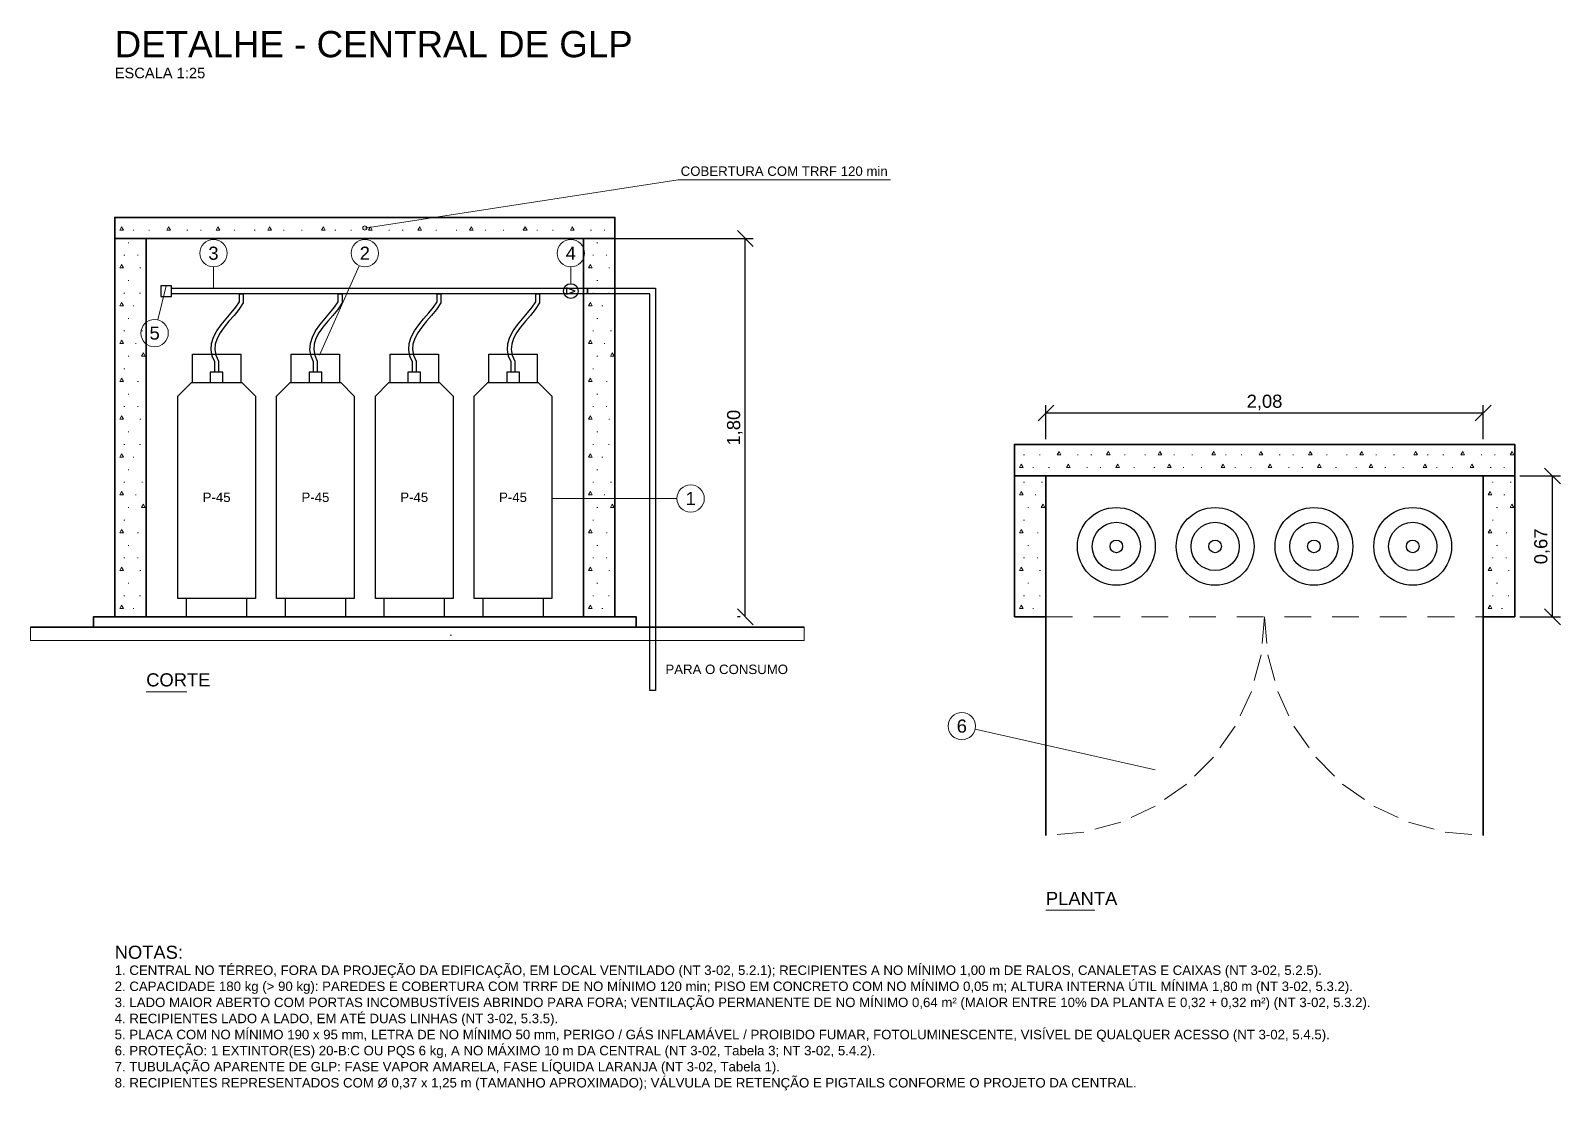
# Model space of a CAD drawing. Header units: metres. Extents: x -2 to 241, y -44 to 80.
# Drawn here: x 229.6 to 236.88, y -2.25 to 2.79 of the extents above; entities that cross this region are included whole.
import ezdxf
from ezdxf.enums import TextEntityAlignment as Align

# ---------------------------------------------------------------- set-up
doc = ezdxf.new("R2010")
doc.units = ezdxf.units.M
doc.header["$LTSCALE"] = 0.1
doc.linetypes.add('DASHED', pattern=[1.524, 1.27, -0.254])
for name, color, linetype, lineweight in [('DETALHE', 7, 'Continuous', 35), ('DETALHE_AUX', 8, 'Continuous', 13), ('DETALHE_COTA', 7, 'Continuous', 13), ('DETALHE_GLP', 30, 'Continuous', 25), ('DETALHE_HACH', 8, 'Continuous', 9), ('DETALHE_TEXTO', 7, 'Continuous', 13)]:
    doc.layers.add(name, color=color, linetype=linetype, lineweight=lineweight)
doc.styles.add('COSCIP-TEXTO', font='arial.ttf')
doc.dimstyles.new('COSCIP-25', dxfattribs={"dimtxt": 0.0625, "dimasz": 2.5, "dimexe": 0.0375, "dimexo": 0.025, "dimgap": 0.0187, "dimtad": 1, "dimzin": 0, "dimtxsty": 'COSCIP-TEXTO', "dimtsz": 0.0375, "dimcen": 2.5, "dimclrd": 7, "dimclre": 7, "dimclrt": 7, "dimazin": 3, "dimtfac": 1, "dimtmove": 0, "dimatfit": 3})

msp = doc.modelspace()

# ---------------------------------------------------------------- hatches: boundary and pattern name
at = {"layer": 'DETALHE_HACH'}
h = msp.add_hatch(dxfattribs=at)
h.set_pattern_fill('AR-CONC', color=8, scale=0.008)
h.paths.add_polyline_path([(229.6, -0.1125), (233.28, -0.1125), (233.28, -0.05), (229.6, -0.05)])

# ---------------------------------------------------------------- linework, layer by layer
at = {"layer": 'DETALHE'}
for p, q in [((234.43, 0), (234.43, -1.04)), ((236.51, 0), (236.51, -1.04)), ((229.6, -0.05), (233.28, -0.05))]:
    msp.add_line(p, q, dxfattribs=at)
for points in [[(230, 1.8), (232.38, 1.8), (232.38, 1.9), (230, 1.9)], [(230, 0), (230.15, 0), (230.15, 1.8), (230, 1.8)], [(232.23, 0), (232.38, 0), (232.38, 1.8), (232.23, 1.8)], [(234.28, 0.67), (236.66, 0.67), (236.66, 0.82), (234.28, 0.82)], [(234.28, 0), (234.43, 0), (234.43, 0.67), (234.28, 0.67)], [(236.51, 0), (236.66, 0), (236.66, 0.67), (236.51, 0.67)], [(229.9, -0.05), (232.48, -0.05), (232.48, 0), (229.9, 0)]]:
    msp.add_lwpolyline(points, close=True, dxfattribs=at)
at = {"layer": 'DETALHE_AUX'}
for p, q in [((231.19, 1.85), (232.68, 2.08)), ((232.68, 2.08), (233.69, 2.08)), ((230.47, 1.5635), (230.47, 1.665)), ((230.975, 1.2448), (231.1637, 1.6706)), ((232.17, 1.585), (232.17, 1.665)), ((230.245, 1.5755), (230.2054, 1.4131)), ((232.08, 0.5625), (232.675, 0.5625)), ((230.15, -0.3563), (230.3438, -0.3563)), ((234.95, -0.728), (234.0934, -0.5343)), ((234.43, -1.3962), (234.6625, -1.3962))]:
    msp.add_line(p, q, dxfattribs=at)
at = {"layer": 'DETALHE_AUX', "linetype": 'DASHED'}
msp.add_line((234.43, 0), (236.51, 0), dxfattribs=at)
for points in [[(235.47, 0), (235.4542, -0.1806), (235.4073, -0.3557), (235.3307, -0.52), (235.2267, -0.6685), (235.0985, -0.7967), (234.95, -0.9007), (234.7857, -0.9773), (234.6106, -1.0242), (234.43, -1.04)], [(235.47, 0), (235.4858, -0.1806), (235.5327, -0.3557), (235.6093, -0.52), (235.7133, -0.6685), (235.8415, -0.7967), (235.99, -0.9007), (236.1543, -0.9773), (236.3294, -1.0242), (236.51, -1.04)]]:
    msp.add_lwpolyline(points, dxfattribs=at)
at = {"layer": 'DETALHE_AUX'}
msp.add_lwpolyline([(229.6, -0.1125), (233.28, -0.1125), (233.28, -0.05), (229.6, -0.05)], close=True, dxfattribs=at)
msp.add_circle((231.19, 1.85), 0.01, dxfattribs=at)
at = {"layer": 'DETALHE_GLP'}
for points in [[(230.22, 1.5245), (230.27, 1.5245), (230.27, 1.5755), (230.22, 1.5755)], [(232.25, 1.5635), (232.25, 1.5365), (230.27, 1.5365), (230.27, 1.5635), (232.25, 1.5635)], [(230.476, 1.2129), (230.4642, 1.2403), (230.4588, 1.2706), (230.461, 1.301), (230.4705, 1.3309), (230.4861, 1.3603), (230.5064, 1.3892), (230.5298, 1.4178), (230.554, 1.4459), (230.5765, 1.4737), (230.5935, 1.4992), (230.5935, 1.5365), (230.6115, 1.5365), (230.6115, 1.4938), (230.591, 1.463), (230.5678, 1.4344), (230.5436, 1.4062), (230.5208, 1.3784), (230.5014, 1.3509), (230.4871, 1.324), (230.4788, 1.2976), (230.4769, 1.2716), (230.4815, 1.2455), (230.494, 1.2166), (230.494, 1.1648), (230.476, 1.1648), (230.476, 1.2129)], [(230.946, 1.2129), (230.9342, 1.2403), (230.9288, 1.2706), (230.931, 1.301), (230.9405, 1.3309), (230.9561, 1.3603), (230.9764, 1.3892), (230.9998, 1.4178), (231.024, 1.4459), (231.0465, 1.4737), (231.0635, 1.4992), (231.0635, 1.5365), (231.0815, 1.5365), (231.0815, 1.4938), (231.061, 1.463), (231.0378, 1.4344), (231.0136, 1.4062), (230.9908, 1.3784), (230.9714, 1.3509), (230.9571, 1.324), (230.9488, 1.2976), (230.9469, 1.2716), (230.9515, 1.2455), (230.964, 1.2166), (230.964, 1.1648), (230.946, 1.1648), (230.946, 1.2129)], [(231.416, 1.2129), (231.4042, 1.2403), (231.3988, 1.2706), (231.401, 1.301), (231.4105, 1.3309), (231.4261, 1.3603), (231.4464, 1.3892), (231.4698, 1.4178), (231.494, 1.4459), (231.5165, 1.4737), (231.5335, 1.4992), (231.5335, 1.5365), (231.5515, 1.5365), (231.5515, 1.4938), (231.531, 1.463), (231.5078, 1.4344), (231.4836, 1.4062), (231.4608, 1.3784), (231.4414, 1.3509), (231.4271, 1.324), (231.4188, 1.2976), (231.4169, 1.2716), (231.4215, 1.2455), (231.434, 1.2166), (231.434, 1.1648), (231.416, 1.1648), (231.416, 1.2129)], [(231.886, 1.2129), (231.8742, 1.2403), (231.8688, 1.2706), (231.871, 1.301), (231.8805, 1.3309), (231.8961, 1.3603), (231.9164, 1.3892), (231.9398, 1.4178), (231.964, 1.4459), (231.9865, 1.4737), (232.0035, 1.4992), (232.0035, 1.5365), (232.0215, 1.5365), (232.0215, 1.4938), (232.001, 1.463), (231.9778, 1.4344), (231.9536, 1.4062), (231.9308, 1.3784), (231.9114, 1.3509), (231.8971, 1.324), (231.8888, 1.2976), (231.8869, 1.2716), (231.8915, 1.2455), (231.904, 1.2166), (231.904, 1.1648), (231.886, 1.1648), (231.886, 1.2129)], [(232.15, 1.535), (232.19, 1.55), (232.15, 1.565)], [(232.5735, 1.5635), (232.5735, -0.35), (232.5465, -0.35), (232.5465, 1.5365), (232.25, 1.5365), (232.25, 1.5635), (232.5735, 1.5635)], [(230.455, 1.1148), (230.515, 1.1148), (230.515, 1.1648), (230.455, 1.1648)], [(230.925, 1.1148), (230.985, 1.1148), (230.985, 1.1648), (230.925, 1.1648)], [(231.395, 1.1148), (231.455, 1.1148), (231.455, 1.1648), (231.395, 1.1648)], [(231.865, 1.1148), (231.925, 1.1148), (231.925, 1.1648), (231.865, 1.1648)], [(230.3, 0.0875), (230.3, 1.05), (230.3647, 1.1148), (230.6053, 1.1148), (230.67, 1.05), (230.67, 0.0875)], [(230.77, 0.0875), (230.77, 1.05), (230.8348, 1.1148), (231.0753, 1.1148), (231.14, 1.05), (231.14, 0.0875)], [(231.24, 0.0875), (231.24, 1.05), (231.3048, 1.1148), (231.5453, 1.1148), (231.61, 1.05), (231.61, 0.0875)], [(231.71, 0.0875), (231.71, 1.05), (231.7748, 1.1148), (232.0153, 1.1148), (232.08, 1.05), (232.08, 0.0875)], [(230.3407, 0), (230.6293, 0), (230.6293, 0.0875), (230.3407, 0.0875)], [(230.8107, 0), (231.0993, 0), (231.0993, 0.0875), (230.8107, 0.0875)], [(231.2807, 0), (231.5693, 0), (231.5693, 0.0875), (231.2807, 0.0875)], [(231.7507, 0), (232.0393, 0), (232.0393, 0.0875), (231.7507, 0.0875)]]:
    msp.add_lwpolyline(points, close=True, dxfattribs=at)
for points in [[(230.3703, 1.1148), (230.3703, 1.25), (230.5997, 1.25), (230.5997, 1.1148)], [(230.8403, 1.1148), (230.8403, 1.25), (231.0697, 1.25), (231.0697, 1.1148)], [(231.3103, 1.1148), (231.3103, 1.25), (231.5397, 1.25), (231.5397, 1.1148)], [(231.7803, 1.1148), (231.7803, 1.25), (232.0097, 1.25), (232.0097, 1.1148)]]:
    msp.add_lwpolyline(points, dxfattribs=at)
for centre, radius in [((232.17, 1.55), 0.035), ((234.765, 0.335), 0.185), ((235.235, 0.335), 0.185), ((235.705, 0.335), 0.185), ((236.175, 0.335), 0.185), ((234.765, 0.335), 0.1147), ((235.235, 0.335), 0.1147), ((235.705, 0.335), 0.1147), ((236.175, 0.335), 0.1147), ((234.765, 0.335), 0.03), ((235.235, 0.335), 0.03), ((235.705, 0.335), 0.03), ((236.175, 0.335), 0.03)]:
    msp.add_circle(centre, radius, dxfattribs=at)
at = {"layer": 'DETALHE_HACH'}
for p, q in [((230.088, 1.84), (230.0917, 1.84)), ((230.1627, 1.84), (230.1664, 1.84)), ((230.344, 1.84), (230.3477, 1.84)), ((230.408, 1.84), (230.4118, 1.84)), ((230.568, 1.84), (230.5718, 1.84)), ((230.664, 1.84), (230.6678, 1.84)), ((230.8027, 1.84), (230.8064, 1.84)), ((230.888, 1.84), (230.8918, 1.84)), ((231.048, 1.84), (231.0517, 1.84)), ((231.1227, 1.84), (231.1264, 1.84)), ((231.304, 1.84), (231.3077, 1.84)), ((231.368, 1.84), (231.3717, 1.84)), ((231.528, 1.84), (231.5317, 1.84)), ((231.624, 1.84), (231.6277, 1.84)), ((231.7627, 1.84), (231.7664, 1.84)), ((231.848, 1.84), (231.8518, 1.84)), ((232.008, 1.84), (232.0118, 1.84)), ((232.0827, 1.84), (232.0864, 1.84)), ((232.264, 1.84), (232.2678, 1.84)), ((232.328, 1.84), (232.3317, 1.84)), ((230.064, 1.78), (230.0677, 1.78)), ((232.294, 1.78), (232.2978, 1.78)), ((230.044, 1.72), (230.0478, 1.72)), ((230.108, 1.72), (230.1118, 1.72)), ((232.274, 1.72), (232.2777, 1.72)), ((232.338, 1.72), (232.3417, 1.72)), ((230.12, 1.66), (230.1238, 1.66)), ((232.35, 1.66), (232.3537, 1.66)), ((230.044, 1.54), (230.0478, 1.54)), ((230.064, 1.6), (230.0677, 1.6)), ((230.1187, 1.54), (230.1224, 1.54)), ((232.274, 1.54), (232.2777, 1.54)), ((232.294, 1.6), (232.2978, 1.6)), ((232.3487, 1.54), (232.3524, 1.54)), ((230.088, 1.48), (230.0917, 1.48)), ((232.318, 1.48), (232.3218, 1.48)), ((230.064, 1.42), (230.0677, 1.42)), ((232.294, 1.42), (232.2978, 1.42)), ((230.044, 1.36), (230.0478, 1.36)), ((230.1293, 1.36), (230.1331, 1.36)), ((232.274, 1.36), (232.2777, 1.36)), ((232.3593, 1.36), (232.3631, 1.36)), ((230.064, 1.24), (230.0677, 1.24)), ((230.0987, 1.3), (230.1024, 1.3)), ((232.294, 1.24), (232.2978, 1.24)), ((232.3287, 1.3), (232.3324, 1.3)), ((230.044, 1.18), (230.0478, 1.18)), ((232.274, 1.18), (232.2777, 1.18)), ((230.1093, 1.12), (230.1131, 1.12)), ((232.3393, 1.12), (232.3431, 1.12)), ((230.064, 1.06), (230.0677, 1.06)), ((232.294, 1.06), (232.2978, 1.06)), ((230.044, 1), (230.0478, 1)), ((230.108, 1), (230.1118, 1)), ((232.274, 1), (232.2777, 1)), ((232.338, 1), (232.3417, 1)), ((230.064, 0.88), (230.0677, 0.88)), ((230.12, 0.94), (230.1238, 0.94)), ((232.294, 0.88), (232.2978, 0.88)), ((232.35, 0.94), (232.3537, 0.94)), ((230.044, 0.82), (230.0478, 0.82)), ((230.1187, 0.82), (230.1224, 0.82)), ((232.274, 0.82), (232.2777, 0.82)), ((232.3487, 0.82), (232.3524, 0.82)), ((230.088, 0.76), (230.0917, 0.76)), ((232.318, 0.76), (232.3218, 0.76)), ((234.324, 0.77), (234.3278, 0.77)), ((234.3987, 0.77), (234.4024, 0.77)), ((234.58, 0.77), (234.5838, 0.77)), ((234.644, 0.77), (234.6478, 0.77)), ((234.804, 0.77), (234.8077, 0.77)), ((234.9, 0.77), (234.9038, 0.77)), ((235.0387, 0.77), (235.0424, 0.77)), ((235.124, 0.77), (235.1277, 0.77)), ((235.284, 0.77), (235.2877, 0.77)), ((235.3587, 0.77), (235.3624, 0.77)), ((235.54, 0.77), (235.5437, 0.77)), ((235.604, 0.77), (235.6078, 0.77)), ((235.764, 0.77), (235.7678, 0.77)), ((235.86, 0.77), (235.8638, 0.77)), ((235.9987, 0.77), (236.0024, 0.77)), ((236.084, 0.77), (236.0877, 0.77)), ((236.244, 0.77), (236.2477, 0.77)), ((236.3187, 0.77), (236.3224, 0.77)), ((236.5, 0.77), (236.5037, 0.77)), ((236.564, 0.77), (236.5677, 0.77)), ((230.064, 0.7), (230.0677, 0.7)), ((232.294, 0.7), (232.2978, 0.7)), ((234.368, 0.71), (234.3717, 0.71)), ((234.4427, 0.71), (234.4464, 0.71)), ((234.624, 0.71), (234.6277, 0.71)), ((234.688, 0.71), (234.6918, 0.71)), ((234.848, 0.71), (234.8518, 0.71)), ((234.944, 0.71), (234.9478, 0.71)), ((235.0827, 0.71), (235.0864, 0.71)), ((235.168, 0.71), (235.1718, 0.71)), ((235.328, 0.71), (235.3317, 0.71)), ((235.4027, 0.71), (235.4064, 0.71)), ((235.584, 0.71), (235.5877, 0.71)), ((235.648, 0.71), (235.6517, 0.71)), ((235.808, 0.71), (235.8117, 0.71)), ((235.904, 0.71), (235.9077, 0.71)), ((236.0427, 0.71), (236.0464, 0.71)), ((236.128, 0.71), (236.1318, 0.71)), ((236.288, 0.71), (236.2918, 0.71)), ((236.3627, 0.71), (236.3664, 0.71)), ((236.544, 0.71), (236.5478, 0.71)), ((236.608, 0.71), (236.6118, 0.71)), ((230.044, 0.64), (230.0478, 0.64)), ((230.1293, 0.64), (230.1331, 0.64)), ((232.274, 0.64), (232.2777, 0.64)), ((232.3593, 0.64), (232.3631, 0.64)), ((234.324, 0.64), (234.3278, 0.64)), ((234.4093, 0.64), (234.4131, 0.64)), ((236.554, 0.64), (236.5577, 0.64)), ((236.6393, 0.64), (236.6431, 0.64)), ((230.064, 0.52), (230.0677, 0.52)), ((230.0987, 0.58), (230.1024, 0.58)), ((232.294, 0.52), (232.2978, 0.52)), ((232.3287, 0.58), (232.3324, 0.58)), ((234.344, 0.52), (234.3477, 0.52)), ((234.3787, 0.58), (234.3824, 0.58)), ((236.574, 0.52), (236.5778, 0.52)), ((236.6087, 0.58), (236.6124, 0.58)), ((230.044, 0.46), (230.0478, 0.46)), ((232.274, 0.46), (232.2777, 0.46)), ((234.324, 0.46), (234.3278, 0.46)), ((236.554, 0.46), (236.5577, 0.46)), ((230.1093, 0.4), (230.1131, 0.4)), ((232.3393, 0.4), (232.3431, 0.4)), ((234.3893, 0.4), (234.3931, 0.4)), ((236.6193, 0.4), (236.6231, 0.4)), ((230.064, 0.34), (230.0677, 0.34)), ((232.294, 0.34), (232.2978, 0.34)), ((234.344, 0.34), (234.3477, 0.34)), ((236.574, 0.34), (236.5778, 0.34)), ((230.044, 0.28), (230.0478, 0.28)), ((230.108, 0.28), (230.1118, 0.28)), ((230.12, 0.22), (230.1238, 0.22)), ((232.274, 0.28), (232.2777, 0.28)), ((232.338, 0.28), (232.3417, 0.28)), ((232.35, 0.22), (232.3537, 0.22)), ((234.324, 0.28), (234.3278, 0.28)), ((234.388, 0.28), (234.3918, 0.28)), ((234.4, 0.22), (234.4038, 0.22)), ((236.554, 0.28), (236.5577, 0.28)), ((236.618, 0.28), (236.6217, 0.28)), ((236.63, 0.22), (236.6337, 0.22)), ((230.064, 0.16), (230.0677, 0.16)), ((232.294, 0.16), (232.2978, 0.16)), ((234.344, 0.16), (234.3477, 0.16)), ((236.574, 0.16), (236.5778, 0.16)), ((230.044, 0.1), (230.0478, 0.1)), ((230.1187, 0.1), (230.1224, 0.1)), ((232.274, 0.1), (232.2777, 0.1)), ((232.3487, 0.1), (232.3524, 0.1)), ((234.324, 0.1), (234.3278, 0.1)), ((234.3987, 0.1), (234.4024, 0.1)), ((236.554, 0.1), (236.5577, 0.1)), ((236.6287, 0.1), (236.6324, 0.1)), ((230.088, 0.04), (230.0917, 0.04)), ((232.318, 0.04), (232.3218, 0.04)), ((234.368, 0.04), (234.3717, 0.04)), ((236.598, 0.04), (236.6018, 0.04))]:
    msp.add_line(p, q, dxfattribs=at)
for points in [[(230.024, 1.84), (230.0415, 1.84), (230.0327, 1.8558)], [(230.248, 1.84), (230.2655, 1.84), (230.2568, 1.8558)], [(230.4827, 1.84), (230.5002, 1.84), (230.4914, 1.8558)], [(230.728, 1.84), (230.7455, 1.84), (230.7368, 1.8558)], [(230.984, 1.84), (231.0015, 1.84), (230.9928, 1.8558)], [(231.208, 1.84), (231.2255, 1.84), (231.2167, 1.8558)], [(231.4427, 1.84), (231.4602, 1.84), (231.4514, 1.8558)], [(231.688, 1.84), (231.7055, 1.84), (231.6968, 1.8558)], [(231.944, 1.84), (231.9615, 1.84), (231.9528, 1.8558)], [(232.168, 1.84), (232.1855, 1.84), (232.1767, 1.8558)], [(230.024, 1.66), (230.0415, 1.66), (230.0327, 1.6758)], [(232.254, 1.66), (232.2715, 1.66), (232.2628, 1.6758)], [(230.024, 1.48), (230.0415, 1.48), (230.0327, 1.4958)], [(232.254, 1.48), (232.2715, 1.48), (232.2628, 1.4958)], [(230.024, 1.3), (230.0415, 1.3), (230.0327, 1.3158)], [(232.254, 1.3), (232.2715, 1.3), (232.2628, 1.3158)], [(230.128, 1.24), (230.1455, 1.24), (230.1368, 1.2558)], [(232.358, 1.24), (232.3755, 1.24), (232.3667, 1.2558)], [(230.024, 1.12), (230.0415, 1.12), (230.0327, 1.1358)], [(232.254, 1.12), (232.2715, 1.12), (232.2628, 1.1358)], [(230.024, 0.94), (230.0415, 0.94), (230.0327, 0.9558)], [(232.254, 0.94), (232.2715, 0.94), (232.2628, 0.9558)], [(230.024, 0.76), (230.0415, 0.76), (230.0327, 0.7758)], [(232.254, 0.76), (232.2715, 0.76), (232.2628, 0.7758)], [(234.484, 0.77), (234.5015, 0.77), (234.4928, 0.7858)], [(234.7187, 0.77), (234.7362, 0.77), (234.7274, 0.7858)], [(234.964, 0.77), (234.9815, 0.77), (234.9727, 0.7858)], [(235.22, 0.77), (235.2375, 0.77), (235.2287, 0.7858)], [(235.444, 0.77), (235.4615, 0.77), (235.4528, 0.7858)], [(235.6787, 0.77), (235.6962, 0.77), (235.6874, 0.7858)], [(235.924, 0.77), (235.9415, 0.77), (235.9327, 0.7858)], [(236.18, 0.77), (236.1975, 0.77), (236.1887, 0.7858)], [(236.404, 0.77), (236.4215, 0.77), (236.4127, 0.7858)], [(236.6387, 0.77), (236.6562, 0.77), (236.6474, 0.7858)], [(234.304, 0.71), (234.3215, 0.71), (234.3127, 0.7258)], [(234.528, 0.71), (234.5455, 0.71), (234.5368, 0.7258)], [(234.7627, 0.71), (234.7802, 0.71), (234.7714, 0.7258)], [(235.008, 0.71), (235.0255, 0.71), (235.0168, 0.7258)], [(235.264, 0.71), (235.2815, 0.71), (235.2728, 0.7258)], [(235.488, 0.71), (235.5055, 0.71), (235.4967, 0.7258)], [(235.7227, 0.71), (235.7402, 0.71), (235.7314, 0.7258)], [(235.968, 0.71), (235.9855, 0.71), (235.9768, 0.7258)], [(236.224, 0.71), (236.2415, 0.71), (236.2328, 0.7258)], [(236.448, 0.71), (236.4655, 0.71), (236.4567, 0.7258)], [(230.024, 0.58), (230.0415, 0.58), (230.0327, 0.5958)], [(232.254, 0.58), (232.2715, 0.58), (232.2628, 0.5958)], [(234.304, 0.58), (234.3215, 0.58), (234.3127, 0.5958)], [(236.534, 0.58), (236.5515, 0.58), (236.5428, 0.5958)], [(230.128, 0.52), (230.1455, 0.52), (230.1368, 0.5358)], [(232.358, 0.52), (232.3755, 0.52), (232.3667, 0.5358)], [(234.408, 0.52), (234.4255, 0.52), (234.4168, 0.5358)], [(236.638, 0.52), (236.6555, 0.52), (236.6467, 0.5358)], [(230.024, 0.4), (230.0415, 0.4), (230.0327, 0.4158)], [(232.254, 0.4), (232.2715, 0.4), (232.2628, 0.4158)], [(234.304, 0.4), (234.3215, 0.4), (234.3127, 0.4158)], [(236.534, 0.4), (236.5515, 0.4), (236.5428, 0.4158)], [(230.024, 0.22), (230.0415, 0.22), (230.0327, 0.2358)], [(232.254, 0.22), (232.2715, 0.22), (232.2628, 0.2358)], [(234.304, 0.22), (234.3215, 0.22), (234.3127, 0.2358)], [(236.534, 0.22), (236.5515, 0.22), (236.5428, 0.2358)], [(230.024, 0.04), (230.0415, 0.04), (230.0327, 0.0558)], [(232.254, 0.04), (232.2715, 0.04), (232.2628, 0.0558)], [(234.304, 0.04), (234.3215, 0.04), (234.3127, 0.0558)], [(236.534, 0.04), (236.5515, 0.04), (236.5428, 0.0558)]]:
    msp.add_lwpolyline(points, close=True, dxfattribs=at)
at = {"layer": 'DETALHE_TEXTO'}
for centre in [(230.47, 1.73), (231.19, 1.73), (232.17, 1.73), (230.19, 1.35), (232.74, 0.5625), (234.03, -0.52)]:
    msp.add_circle(centre, 0.065, dxfattribs=at)

# ---------------------------------------------------------------- texts
at = {"layer": 'DETALHE_GLP', "style": 'COSCIP-TEXTO'}
for p in [(230.485, 0.5687), (230.955, 0.5687), (231.425, 0.5687), (231.895, 0.5687)]:
    msp.add_text('P-45', height=0.045, dxfattribs=at).set_placement(p, align=Align.MIDDLE_CENTER)
at = {"layer": 'DETALHE_TEXTO', "style": 'COSCIP-TEXTO'}
for s, height, p in [('DETALHE - CENTRAL DE GLP', 0.125, (230, 2.725)), ('COBERTURA COM TRRF 120 min', 0.045, (232.6925, 2.1205)), ('CORTE', 0.0625, (230.15, -0.3)), ('PARA O CONSUMO', 0.045, (232.62, -0.25)), ('PLANTA', 0.0625, (234.43, -1.34)), ('NOTAS:', 0.0625, (230, -1.5962)), ('1. CENTRAL NO TÉRREO, FORA DA PROJEÇÃO DA EDIFICAÇÃO, EM LOCAL VENTILADO (NT 3-02, 5.2.1); RECIPIENTES A NO MÍNIMO 1,00 m DE RALOS, CANALETAS E CAIXAS (NT 3-02, 5.2.5).', 0.045, (230, -1.6817)), ('2. CAPACIDADE 180 kg (> 90 kg): PAREDES E COBERTURA COM TRRF DE NO MÍNIMO 120 min; PISO EM CONCRETO COM NO MÍNIMO 0,05 m; ALTURA INTERNA ÚTIL MÍNIMA 1,80 m (NT 3-02, 5.3.2).', 0.045, (230, -1.7582)), ('3. LADO MAIOR ABERTO COM PORTAS INCOMBUSTÍVEIS ABRINDO PARA FORA; VENTILAÇÃO PERMANENTE DE NO MÍNIMO 0,64 m² (MAIOR ENTRE 10% DA PLANTA E 0,32 + 0,32 m²) (NT 3-02, 5.3.2).', 0.045, (230, -1.8347)), ('4. RECIPIENTES LADO A LADO, EM ATÉ DUAS LINHAS (NT 3-02, 5.3.5).', 0.045, (230, -1.9112)), ('5. PLACA COM NO MÍNIMO 190 x 95 mm, LETRA DE NO MÍNIMO 50 mm, PERIGO / GÁS INFLAMÁVEL / PROIBIDO FUMAR, FOTOLUMINESCENTE, VISÍVEL DE QUALQUER ACESSO (NT 3-02, 5.4.5).', 0.045, (230, -1.9877)), ('6. PROTEÇÃO: 1 EXTINTOR(ES) 20-B:C OU PQS 6 kg, A NO MÁXIMO 10 m DA CENTRAL (NT 3-02, Tabela 3; NT 3-02, 5.4.2).', 0.045, (230, -2.0642)), ('7. TUBULAÇÃO APARENTE DE GLP: FASE VAPOR AMARELA, FASE LÍQUIDA LARANJA (NT 3-02, Tabela 1).', 0.045, (230, -2.1407)), ('8. RECIPIENTES REPRESENTADOS COM Ø 0,37 x 1,25 m (TAMANHO APROXIMADO); VÁLVULA DE RETENÇÃO E PIGTAILS CONFORME O PROJETO DA CENTRAL.', 0.045, (230, -2.2172))]:
    msp.add_text(s, height=height, dxfattribs=at).set_placement(p, align=Align.MIDDLE_LEFT)
at = {"layer": 'DETALHE_TEXTO', "color": 8, "style": 'COSCIP-TEXTO'}
msp.add_text('ESCALA 1:25', height=0.05, dxfattribs=at).set_placement((230, 2.5875), align=Align.MIDDLE_LEFT)
at = {"layer": 'DETALHE_TEXTO', "style": 'COSCIP-TEXTO'}
for s, p in [('3', (230.47, 1.73)), ('2', (231.19, 1.73)), ('4', (232.17, 1.73)), ('5', (230.19, 1.35)), ('1', (232.74, 0.5625)), ('6', (234.03, -0.52))]:
    msp.add_text(s, height=0.0625, dxfattribs=at).set_placement(p, align=Align.MIDDLE_CENTER)

# ---------------------------------------------------------------- dimensions: what is measured, and where the dimension line sits
at = {"layer": 'DETALHE_COTA'}
for base, p1, p2 in [((233, 0), (233, 0), (232.23, 1.8)), ((236.84, 0), (236.66, 0), (236.66, 0.67))]:
    msp.add_linear_dim(base=base, p1=p1, p2=p2, angle=90, dimstyle='COSCIP-25', dxfattribs=at).render()
msp.add_linear_dim(base=(234.43, 0.97), p1=(234.43, 0.82), p2=(236.51, 0.82), dimstyle='COSCIP-25', dxfattribs=at).render()

doc.saveas('drawing.dxf')
